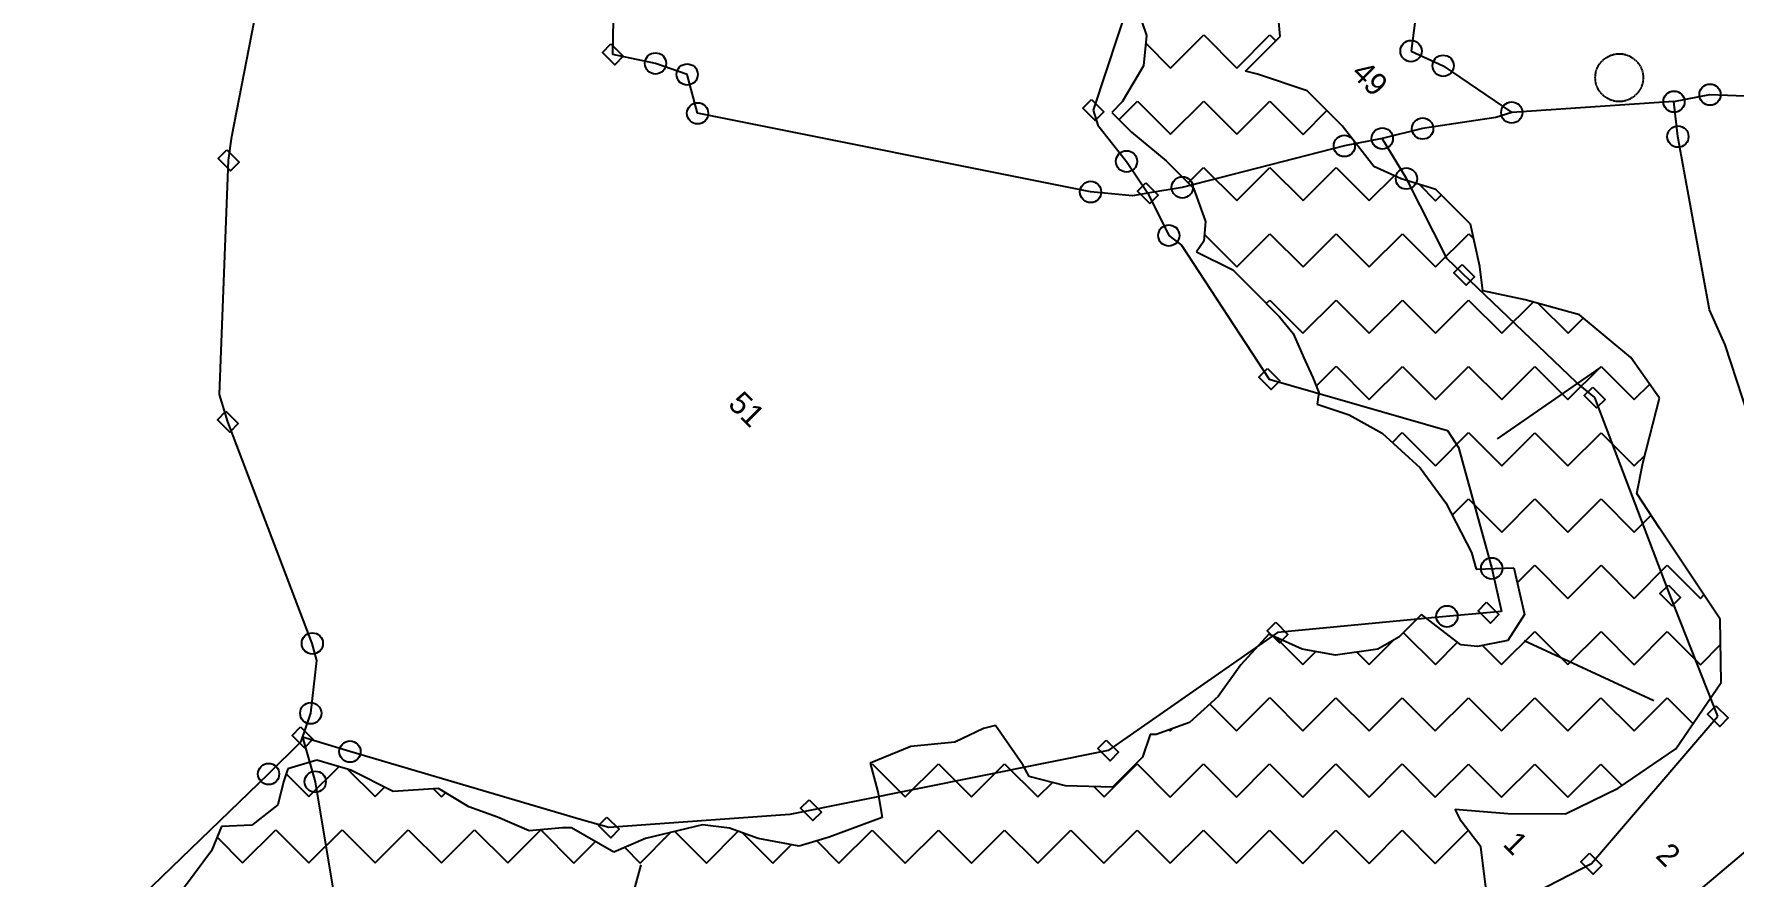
# Model space of a CAD drawing. Header units: metres. Extents: x 344416 to 346002, y 1760973 to 1763559.
# Drawn here: x 344686 to 345371, y 1762390 to 1762729 of the extents above; entities that cross this region are included whole.
import ezdxf

# ---------------------------------------------------------------- set-up
doc = ezdxf.new("R2010")
doc.units = ezdxf.units.M
doc.header["$MEASUREMENT"] = 0
doc.linetypes.add('ACAD_ISO02W100', pattern=[15, 12, -3])
for name, color, linetype in [('POLY_HATCH', 12, 'Continuous'), ('POLY_PARCEL', 6, 'Continuous'), ('SYM_ARROW', 1, 'Continuous'), ('TEXT_PARCEL', 7, 'Continuous'), ('V_BOUND_LINE', 7, 'Continuous')]:
    doc.layers.add(name, color=color, linetype=linetype)
doc.styles.add('TEXT_MAP', font='')
doc.styles.get('TEXT_MAP').set_extended_font_data('Kruti Dev 050')

msp = doc.modelspace()

# ---------------------------------------------------------------- linework, layer by layer
for points in [[(344918.63, 1762725.11), (344923.58, 1762720.15), (344920.15, 1762716.72), (344915.2, 1762721.68)], [(345112.28, 1762702.67), (345117.23, 1762697.71), (345113.8, 1762694.29), (345108.85, 1762699.24)], [(344763.79, 1762682.42), (344768.74, 1762677.46), (344765.31, 1762674.04), (344760.36, 1762678.99)], [(345134.25, 1762669.15), (345139.21, 1762664.19), (345135.78, 1762660.77), (345130.82, 1762665.72)], [(345261.77, 1762636.23), (345266.73, 1762631.28), (345263.3, 1762627.85), (345258.34, 1762632.81)], [(345183.23, 1762594.27), (345188.18, 1762589.32), (345184.75, 1762585.89), (345179.8, 1762590.85)], [(345314.37, 1762586.82), (345319.32, 1762581.87), (345315.89, 1762578.44), (345310.94, 1762583.4)], [(344763.49, 1762577.08), (344768.45, 1762572.13), (344765.02, 1762568.7), (344760.06, 1762573.66)], [(345344.82, 1762507.05), (345349.78, 1762502.09), (345346.35, 1762498.66), (345341.39, 1762503.62)], [(345271.56, 1762500.14), (345276.52, 1762495.18), (345273.09, 1762491.76), (345268.14, 1762496.71)], [(345186.56, 1762492.1), (345191.51, 1762487.14), (345188.08, 1762483.72), (345183.13, 1762488.67)], [(345364, 1762458.44), (345368.95, 1762453.49), (345365.52, 1762450.06), (345360.57, 1762455.02)], [(344793.56, 1762449.92), (344798.51, 1762444.96), (344795.08, 1762441.53), (344790.13, 1762446.49)], [(345118.27, 1762444.62), (345123.23, 1762439.66), (345119.8, 1762436.23), (345114.84, 1762441.19)], [(344998.52, 1762420.52), (345003.48, 1762415.56), (345000.05, 1762412.14), (344995.09, 1762417.1)], [(344917.03, 1762413.59), (344921.98, 1762408.64), (344918.55, 1762405.21), (344913.6, 1762410.17)], [(345313.04, 1762399.01), (345317.99, 1762394.05), (345314.56, 1762390.62), (345309.61, 1762395.58)]]:
    msp.add_lwpolyline(points, close=True)
for centre in [(345241.12, 1762722.24), (344936.6, 1762717.25), (345254.06, 1762716.3), (344949.37, 1762712.8), (345347.09, 1762701.85), (345361.6, 1762704.67), (344953.55, 1762697.15), (345281.72, 1762697.48), (345245.78, 1762691.01), (345348.66, 1762687.77), (345214.23, 1762684.01), (345229.53, 1762687.01), (345126.44, 1762677.77), (345148.91, 1762667.29), (345239.26, 1762670.86), (345111.95, 1762665.46), (345143.49, 1762647.92), (345273.62, 1762513.77), (345255.57, 1762494.44), (344798.28, 1762483.52), (344797.66, 1762455.39), (344813.44, 1762439.94), (344780.64, 1762430.93), (344799.45, 1762427.78)]:
    msp.add_circle(centre, 4.29)
at = {"linetype": 'ACAD_ISO02W100', "ltscale": 0.03}
msp.add_ellipse((345325.02, 1762711.52), major_axis=(0, 9.64), ratio=1, start_param=3.926991, end_param=10.210176, dxfattribs=at)
at = {"layer": 'POLY_HATCH'}
for p, q in [((345188.34, 1762728.11), (345187.12, 1762741.52)), ((345132.66, 1762734), (345134.49, 1762728.52)), ((345134.49, 1762728.52), (345133.27, 1762716.33)), ((345174.33, 1762714.11), (345188.34, 1762728.11)), ((345133.27, 1762716.33), (345124.75, 1762701.72)), ((345179.21, 1762712.89), (345174.33, 1762714.11)), ((345199.31, 1762706.17), (345179.21, 1762712.89)), ((345213.33, 1762692.14), (345199.31, 1762706.17)), ((345124.75, 1762701.72), (345120.48, 1762697.46)), ((345120.48, 1762697.46), (345128.4, 1762689.53)), ((345226.12, 1762675.68), (345213.33, 1762692.14)), ((345128.4, 1762689.53), (345142.42, 1762677.94)), ((345142.42, 1762677.94), (345153.39, 1762666.97)), ((345237.09, 1762670.79), (345226.12, 1762675.68)), ((345153.39, 1762666.97), (345158.26, 1762653.56)), ((345251.1, 1762666.51), (345237.09, 1762670.79)), ((345265.12, 1762652.49), (345251.1, 1762666.51)), ((345158.26, 1762653.56), (345157.65, 1762645.64)), ((345268.78, 1762635.43), (345265.12, 1762652.49)), ((345157.65, 1762645.64), (345154.61, 1762641.38)), ((345154.61, 1762641.38), (345169.23, 1762634.05)), ((345169.23, 1762634.05), (345177.15, 1762626.12)), ((345270, 1762625.68), (345268.78, 1762635.43)), ((345177.15, 1762626.12), (345188.12, 1762615.15)), ((345287.06, 1762622), (345270, 1762625.68)), ((345308.99, 1762615.89), (345287.06, 1762622)), ((345188.12, 1762615.15), (345193.61, 1762608.44)), ((345329.71, 1762598.81), (345308.99, 1762615.89)), ((345193.61, 1762608.44), (345198.48, 1762597.47)), ((345198.48, 1762597.47), (345201.53, 1762590.76)), ((345341.28, 1762582.35), (345329.71, 1762598.81)), ((345201.53, 1762590.76), (345203.97, 1762584.67)), ((345203.97, 1762584.67), (345203.32, 1762579.9)), ((345334.59, 1762556.16), (345341.28, 1762582.35)), ((345203.32, 1762579.9), (345216.11, 1762575.62)), ((345216.11, 1762575.62), (345229.52, 1762568.3)), ((345229.52, 1762568.3), (345244.75, 1762554.27)), ((345332.15, 1762543.98), (345334.59, 1762556.16)), ((345244.75, 1762554.27), (345255.11, 1762540.25)), ((345341.29, 1762529.95), (345332.15, 1762543.98)), ((345255.11, 1762540.25), (345265.47, 1762520.13)), ((345365.67, 1762493.38), (345341.29, 1762529.95)), ((345265.47, 1762520.13), (345267.3, 1762513.43)), ((345267.3, 1762513.43), (345282.53, 1762514.02)), ((345282.53, 1762514.02), (345286.8, 1762495.13)), ((345244.15, 1762493.96), (345236.24, 1762486.05)), ((345245.37, 1762495.18), (345244.15, 1762493.96)), ((345261.21, 1762482.98), (345245.37, 1762495.18)), ((345286.8, 1762495.13), (345280.1, 1762484.78)), ((345366.04, 1762467.86), (345365.67, 1762493.38)), ((345183.84, 1762487.32), (345172.53, 1762474.87)), ((345197.25, 1762481.22), (345183.84, 1762487.32)), ((345210.65, 1762478.77), (345197.25, 1762481.22)), ((345227.71, 1762481.18), (345210.65, 1762478.77)), ((345236.24, 1762486.05), (345227.71, 1762481.18)), ((345267.92, 1762482.36), (345261.21, 1762482.98)), ((345280.1, 1762484.78), (345267.92, 1762482.36)), ((345172.53, 1762474.87), (345163.4, 1762462.09)), ((345347.77, 1762441.07), (345366.04, 1762467.86)), ((345163.4, 1762462.09), (345151.83, 1762451.74)), ((345068.8, 1762449.26), (345057.22, 1762443.79)), ((345073.67, 1762450.47), (345068.8, 1762449.26)), ((345084.64, 1762434.62), (345073.67, 1762450.47)), ((345135.99, 1762446.89), (345132.94, 1762437.75)), ((345138.42, 1762446.89), (345135.99, 1762446.89)), ((345151.83, 1762451.74), (345138.42, 1762446.89)), ((345039.55, 1762441.98), (345023.11, 1762435.3)), ((345057.22, 1762443.79), (345039.55, 1762441.98)), ((345324.62, 1762425.26), (345347.77, 1762441.07)), ((344788.42, 1762433.04), (344786.68, 1762427.8)), ((344800.06, 1762436.51), (344788.42, 1762433.04)), ((344813.79, 1762432.42), (344800.06, 1762436.51)), ((344830.85, 1762423.87), (344813.79, 1762432.42)), ((345023.11, 1762435.3), (345026.16, 1762423.72)), ((345087.25, 1762429.88), (345084.64, 1762434.62)), ((345132.94, 1762437.75), (345120.76, 1762425.58)), ((344786.68, 1762427.8), (344784.35, 1762418.49)), ((344849.12, 1762425.07), (344830.85, 1762423.87)), ((344861.31, 1762417.75), (344849.12, 1762425.07)), ((345101.88, 1762426.21), (345087.25, 1762429.88)), ((345120.76, 1762425.58), (345101.88, 1762426.21)), ((345303.3, 1762414.92), (345324.62, 1762425.26)), ((344784.35, 1762418.49), (344773.88, 1762410.36)), ((344872.88, 1762413.47), (344861.31, 1762417.75)), ((345026.16, 1762423.72), (345027.99, 1762413.36)), ((344885.68, 1762407.97), (344872.88, 1762413.47)), ((345027.99, 1762413.36), (345006.66, 1762405.46)), ((345261.27, 1762411.92), (345258.83, 1762416.8)), ((345258.83, 1762416.8), (345280.15, 1762414.95)), ((345269.19, 1762401.56), (345261.27, 1762411.92)), ((345280.15, 1762414.95), (345303.3, 1762414.92)), ((344761.66, 1762409.79), (344757.59, 1762399.91)), ((344773.88, 1762410.36), (344761.66, 1762409.79)), ((344899.08, 1762409.18), (344885.68, 1762407.97)), ((344902.74, 1762409.17), (344899.08, 1762409.18)), ((344919.8, 1762399.41), (344902.74, 1762409.17)), ((344932.59, 1762404.88), (344919.8, 1762399.41)), ((344955.49, 1762410.39), (344932.59, 1762404.88)), ((344966.46, 1762409.16), (344955.49, 1762410.39)), ((344978.03, 1762404.88), (344966.46, 1762409.16)), ((344994.48, 1762401.82), (344978.03, 1762404.88)), ((345006.66, 1762405.46), (344994.48, 1762401.82)), ((344757.59, 1762399.91), (344750.61, 1762390.6)), ((345271.63, 1762382.06), (345269.19, 1762401.56)), ((344750.61, 1762390.6), (344740.72, 1762377.23))]:
    msp.add_line(p, q, dxfattribs=at)
at = {"layer": 'POLY_HATCH', "linetype": 'Continuous'}
for p, q in [((345144.2, 1762715.4), (345157.56, 1762728.75)), ((345157.56, 1762728.75), (345170.9, 1762715.39)), ((345170.9, 1762715.39), (345184.26, 1762728.74)), ((345184.26, 1762728.74), (345186.61, 1762726.38)), ((345134.18, 1762725.43), (345144.2, 1762715.4)), ((345123.36, 1762694.58), (345130.84, 1762702.05)), ((345130.84, 1762702.05), (345144.19, 1762688.7)), ((345144.19, 1762688.7), (345157.54, 1762702.04)), ((345157.54, 1762702.04), (345170.89, 1762688.69)), ((345170.89, 1762688.69), (345184.25, 1762702.03)), ((345184.25, 1762702.03), (345197.59, 1762688.67)), ((345197.59, 1762688.67), (345207.2, 1762698.27)), ((345151.27, 1762669.08), (345157.53, 1762675.34)), ((345157.53, 1762675.34), (345170.88, 1762661.98)), ((345170.88, 1762661.98), (345184.24, 1762675.33)), ((345184.24, 1762675.33), (345197.58, 1762661.97)), ((345197.58, 1762661.97), (345210.94, 1762675.32)), ((345210.94, 1762675.32), (345224.29, 1762661.96)), ((345224.29, 1762661.96), (345234.35, 1762672.01)), ((345244.38, 1762668.57), (345250.99, 1762661.95)), ((345250.99, 1762661.95), (345253.33, 1762664.28)), ((345157.86, 1762648.3), (345170.87, 1762635.28)), ((345170.87, 1762635.28), (345184.23, 1762648.62)), ((345184.23, 1762648.62), (345197.57, 1762635.27)), ((345197.57, 1762635.27), (345210.93, 1762648.61)), ((345210.93, 1762648.61), (345224.28, 1762635.25)), ((345224.28, 1762635.25), (345237.63, 1762648.6)), ((345237.63, 1762648.6), (345250.98, 1762635.24)), ((345250.98, 1762635.24), (345264.34, 1762648.59)), ((345264.34, 1762648.59), (345266.4, 1762646.53)), ((345182.78, 1762620.49), (345184.21, 1762621.92)), ((345184.21, 1762621.92), (345197.56, 1762608.56)), ((345197.56, 1762608.56), (345210.92, 1762621.91)), ((345210.92, 1762621.91), (345224.27, 1762608.55)), ((345224.27, 1762608.55), (345237.62, 1762621.9)), ((345237.62, 1762621.9), (345250.97, 1762608.54)), ((345250.97, 1762608.54), (345264.33, 1762621.88)), ((345264.33, 1762621.88), (345277.67, 1762608.53)), ((345277.67, 1762608.53), (345290.27, 1762621.11)), ((345292.39, 1762620.52), (345304.38, 1762608.51)), ((345304.38, 1762608.51), (345310.51, 1762614.64)), ((345202.94, 1762587.24), (345210.91, 1762595.2)), ((345210.91, 1762595.2), (345224.25, 1762581.84)), ((345224.25, 1762581.84), (345237.61, 1762595.19)), ((345237.61, 1762595.19), (345250.96, 1762581.83)), ((345250.96, 1762581.83), (345264.32, 1762595.18)), ((345264.32, 1762595.18), (345277.66, 1762581.82)), ((345277.66, 1762581.82), (345291.02, 1762595.17)), ((345291.02, 1762595.17), (345304.37, 1762581.81)), ((345304.37, 1762581.81), (345317.73, 1762595.16)), ((345317.73, 1762595.16), (345331.07, 1762581.8)), ((345331.07, 1762581.8), (345337.3, 1762588.02)), ((345233.63, 1762564.52), (345237.6, 1762568.49)), ((345237.6, 1762568.49), (345250.95, 1762555.13)), ((345250.95, 1762555.13), (345264.3, 1762568.48)), ((345264.3, 1762568.48), (345277.65, 1762555.12)), ((345277.65, 1762555.12), (345291.01, 1762568.46)), ((345291.01, 1762568.46), (345304.36, 1762555.11)), ((345304.36, 1762555.11), (345317.71, 1762568.45)), ((345317.71, 1762568.45), (345331.06, 1762555.09)), ((345331.06, 1762555.09), (345335.43, 1762559.46)), ((345257.71, 1762535.2), (345264.29, 1762541.77)), ((345264.29, 1762541.77), (345277.64, 1762528.41)), ((345277.64, 1762528.41), (345291, 1762541.76)), ((345291, 1762541.76), (345304.34, 1762528.4)), ((345304.34, 1762528.4), (345317.7, 1762541.75)), ((345317.7, 1762541.75), (345331.05, 1762528.39)), ((345331.05, 1762528.39), (345337.87, 1762535.21)), ((345283.9, 1762507.97), (345290.99, 1762515.06)), ((345290.99, 1762515.06), (345304.33, 1762501.7)), ((345304.33, 1762501.7), (345317.69, 1762515.04)), ((345317.69, 1762515.04), (345331.04, 1762501.69)), ((345331.04, 1762501.69), (345344.4, 1762515.03)), ((345344.4, 1762515.03), (345357.74, 1762501.67)), ((345357.74, 1762501.67), (345359.18, 1762503.11)), ((345186.39, 1762486.16), (345197.5, 1762475.04)), ((345238.06, 1762487.87), (345250.91, 1762475.02)), ((345277.62, 1762475), (345290.97, 1762488.35)), ((345290.97, 1762488.35), (345304.32, 1762474.99)), ((345304.32, 1762474.99), (345317.68, 1762488.34)), ((345317.68, 1762488.34), (345331.03, 1762474.98)), ((345331.03, 1762474.98), (345344.38, 1762488.33)), ((345344.38, 1762488.33), (345357.73, 1762474.97)), ((345197.5, 1762475.04), (345202.69, 1762480.22)), ((345219.25, 1762479.99), (345224.21, 1762475.03)), ((345224.21, 1762475.03), (345233.91, 1762484.72)), ((345250.91, 1762475.02), (345259.9, 1762483.99)), ((345269.88, 1762482.75), (345277.62, 1762475)), ((345357.73, 1762474.97), (345365.82, 1762483.05)), ((345160.05, 1762459.09), (345170.79, 1762448.35)), ((345170.79, 1762448.35), (345184.15, 1762461.69)), ((345184.15, 1762461.69), (345197.49, 1762448.33)), ((345197.49, 1762448.33), (345210.85, 1762461.68)), ((345210.85, 1762461.68), (345224.2, 1762448.32)), ((345224.2, 1762448.32), (345237.55, 1762461.67)), ((345237.55, 1762461.67), (345250.9, 1762448.31)), ((345250.9, 1762448.31), (345264.26, 1762461.66)), ((345264.26, 1762461.66), (345277.61, 1762448.3)), ((345277.61, 1762448.3), (345290.96, 1762461.65)), ((345290.96, 1762461.65), (345304.31, 1762448.29)), ((345304.31, 1762448.29), (345317.67, 1762461.63)), ((345317.67, 1762461.63), (345331.01, 1762448.28)), ((345331.01, 1762448.28), (345344.37, 1762461.62)), ((345344.37, 1762461.62), (345354.72, 1762451.26)), ((345143.66, 1762448.78), (345144.08, 1762448.36)), ((345144.08, 1762448.36), (345145, 1762449.27)), ((344796.91, 1762421.8), (344808.98, 1762433.85)), ((344812.66, 1762432.75), (344823.62, 1762421.79)), ((345023.32, 1762434.47), (345023.91, 1762435.06)), ((345023.91, 1762435.06), (345037.25, 1762421.7)), ((345037.25, 1762421.7), (345050.61, 1762435.04)), ((345050.61, 1762435.04), (345063.96, 1762421.69)), ((345063.96, 1762421.69), (345077.32, 1762435.03)), ((345077.32, 1762435.03), (345090.66, 1762421.67)), ((345117.37, 1762421.66), (345130.73, 1762435.01)), ((345130.73, 1762435.01), (345144.07, 1762421.65)), ((345144.07, 1762421.65), (345157.43, 1762435)), ((345157.43, 1762435), (345170.78, 1762421.64)), ((345170.78, 1762421.64), (345184.13, 1762434.99)), ((345184.13, 1762434.99), (345197.48, 1762421.63)), ((345197.48, 1762421.63), (345210.84, 1762434.98)), ((345210.84, 1762434.98), (345224.19, 1762421.62)), ((345224.19, 1762421.62), (345237.54, 1762434.96)), ((345237.54, 1762434.96), (345250.89, 1762421.61)), ((345250.89, 1762421.61), (345264.25, 1762434.95)), ((345264.25, 1762434.95), (345277.59, 1762421.6)), ((345277.59, 1762421.6), (345290.95, 1762434.94)), ((345290.95, 1762434.94), (345304.3, 1762421.58)), ((345304.3, 1762421.58), (345317.66, 1762434.93)), ((345317.66, 1762434.93), (345326.23, 1762426.35)), ((344787.74, 1762430.98), (344796.91, 1762421.8)), ((344823.62, 1762421.79), (344827.42, 1762425.59)), ((344847.16, 1762424.94), (344850.32, 1762421.78)), ((345090.66, 1762421.67), (345096.54, 1762427.55)), ((345113.2, 1762425.83), (345117.37, 1762421.66)), ((344850.32, 1762421.78), (344851.93, 1762423.38)), ((344759.87, 1762405.44), (344770.2, 1762395.11)), ((344770.2, 1762395.11), (344783.56, 1762408.45)), ((344783.56, 1762408.45), (344796.9, 1762395.1)), ((344796.9, 1762395.1), (344810.26, 1762408.44)), ((344810.26, 1762408.44), (344823.61, 1762395.08)), ((344823.61, 1762395.08), (344836.96, 1762408.43)), ((344836.96, 1762408.43), (344850.31, 1762395.07)), ((344850.31, 1762395.07), (344863.67, 1762408.42)), ((344863.67, 1762408.42), (344877.02, 1762395.06)), ((344877.02, 1762395.06), (344890.36, 1762408.39)), ((344890.39, 1762408.4), (344903.72, 1762395.05)), ((344930.42, 1762395.04), (344942.71, 1762407.31)), ((344944.44, 1762407.73), (344957.13, 1762395.03)), ((344957.13, 1762395.03), (344969.97, 1762407.86)), ((344971.6, 1762407.26), (344983.83, 1762395.02)), ((345001.6, 1762403.95), (345010.54, 1762395)), ((345010.54, 1762395), (345023.9, 1762408.35)), ((345023.9, 1762408.35), (345037.24, 1762394.99)), ((345037.24, 1762394.99), (345050.6, 1762408.34)), ((345050.6, 1762408.34), (345063.95, 1762394.98)), ((345063.95, 1762394.98), (345077.3, 1762408.33)), ((345077.3, 1762408.33), (345090.65, 1762394.97)), ((345090.65, 1762394.97), (345104.01, 1762408.32)), ((345104.01, 1762408.32), (345117.36, 1762394.96)), ((345117.36, 1762394.96), (345130.71, 1762408.31)), ((345130.71, 1762408.31), (345144.06, 1762394.95)), ((345144.06, 1762394.95), (345157.42, 1762408.29)), ((345157.42, 1762408.29), (345170.76, 1762394.94)), ((345170.76, 1762394.94), (345184.12, 1762408.28)), ((345184.12, 1762408.28), (345197.47, 1762394.92)), ((345197.47, 1762394.92), (345210.83, 1762408.27)), ((345210.83, 1762408.27), (345224.17, 1762394.91)), ((345224.17, 1762394.91), (345237.53, 1762408.26)), ((345237.53, 1762408.26), (345250.88, 1762394.9)), ((345250.88, 1762394.9), (345264.15, 1762408.16)), ((344903.72, 1762395.05), (344912.35, 1762403.67)), ((344924.19, 1762401.28), (344930.42, 1762395.04)), ((344983.83, 1762395.02), (344991.25, 1762402.42))]:
    msp.add_line(p, q, dxfattribs=at)
at = {"layer": 'POLY_PARCEL'}
for p, q in [((345153.19, 1762820.18), (345113.04, 1762698.48)), ((344919.39, 1762720.91), (344919.65, 1762734.73)), ((345242.74, 1762734.63), (345241.12, 1762722.24)), ((344936.6, 1762717.25), (344919.39, 1762720.91)), ((345241.12, 1762722.24), (345254.06, 1762716.3)), ((344949.37, 1762712.8), (344936.6, 1762717.25)), ((344953.55, 1762697.15), (344949.37, 1762712.8)), ((345254.06, 1762716.3), (345281.72, 1762697.48)), ((345113.04, 1762698.48), (345114.87, 1762692.39)), ((345347.09, 1762701.85), (345281.72, 1762697.48)), ((345347.09, 1762701.85), (345361.6, 1762704.67)), ((345348.66, 1762687.77), (345347.09, 1762701.85)), ((345361.6, 1762704.67), (345405.95, 1762703.05)), ((345111.95, 1762665.46), (344953.55, 1762697.15)), ((345114.87, 1762692.39), (345126.44, 1762677.77)), ((345275.23, 1762695.41), (345245.78, 1762691.01)), ((345281.72, 1762697.48), (345275.23, 1762695.41)), ((345229.53, 1762687.01), (345214.23, 1762684.01)), ((345245.78, 1762691.01), (345229.53, 1762687.01)), ((345239.26, 1762670.86), (345229.53, 1762687.01)), ((345361.43, 1762617.98), (345348.66, 1762687.77)), ((345214.23, 1762684.01), (345148.91, 1762667.29)), ((345126.44, 1762677.77), (345135.02, 1762664.96)), ((345128.83, 1762663.92), (345111.95, 1762665.46)), ((345135.02, 1762664.96), (345128.83, 1762663.92)), ((345148.91, 1762667.29), (345135.02, 1762664.96)), ((345135.02, 1762664.96), (345143.49, 1762647.92)), ((345255.7, 1762638.58), (345239.26, 1762670.86)), ((345143.49, 1762647.92), (345148.66, 1762643.96)), ((345148.66, 1762643.96), (345183.99, 1762590.08)), ((345307.83, 1762588.73), (345255.7, 1762638.58)), ((345367.69, 1762603.89), (345361.43, 1762617.98)), ((345399.26, 1762507.01), (345367.69, 1762603.89)), ((345183.99, 1762590.08), (345255.82, 1762569.31)), ((345315.13, 1762582.63), (345307.83, 1762588.73)), ((345345.58, 1762502.86), (345315.13, 1762582.63)), ((345255.82, 1762569.31), (345260.22, 1762562.49)), ((345260.22, 1762562.49), (345273.62, 1762513.77)), ((345273.62, 1762513.77), (345277.58, 1762496.42)), ((345364.76, 1762454.25), (345345.58, 1762502.86)), ((345250.8, 1762494.01), (345187.32, 1762487.91)), ((345277.58, 1762496.42), (345250.8, 1762494.01)), ((345187.32, 1762487.91), (345119.03, 1762440.42)), ((345313.8, 1762394.81), (345364.76, 1762454.25)), ((344813.44, 1762439.94), (344794.32, 1762445.72)), ((344794.32, 1762445.72), (344799.45, 1762427.78)), ((344906.83, 1762412.46), (344813.44, 1762439.94)), ((345119.03, 1762440.42), (344990.73, 1762414.61)), ((345295.92, 1762332.38), (345414.84, 1762432.49)), ((344799.45, 1762427.78), (344811.64, 1762354.72)), ((344917.79, 1762409.4), (344906.83, 1762412.46)), ((344990.73, 1762414.61), (344917.79, 1762409.4)), ((345267.33, 1762370.95), (345313.8, 1762394.81))]:
    msp.add_line(p, q, dxfattribs=at)
at = {"layer": 'SYM_ARROW'}
for points in [[(345317.27, 1762594.62), (345275.81, 1762565.95)], [(345339.03, 1762460.34), (345286.69, 1762484.64)], [(344915.46, 1762338.16), (344930.77, 1762394.31)]]:
    msp.add_lwpolyline(points, dxfattribs=at)
for points in [[(345317.26, 1762594.64), (345317.42, 1762594.72), (345317.29, 1762594.59)], [(345339.04, 1762460.37), (345339.19, 1762460.26), (345339.01, 1762460.31)]]:
    msp.add_solid(points, dxfattribs=at)
at = {"layer": 'V_BOUND_LINE'}
for p, q in [((344765.9, 1762687.78), (344785.05, 1762787)), ((344764.55, 1762678.23), (344765.9, 1762687.78)), ((344760.82, 1762583.84), (344764.55, 1762678.23)), ((344764.26, 1762572.89), (344760.82, 1762583.84)), ((344798.28, 1762483.52), (344764.26, 1762572.89)), ((344800.15, 1762476.65), (344798.28, 1762483.52)), ((344797.66, 1762455.39), (344800.15, 1762476.65)), ((344793.73, 1762444.01), (344797.66, 1762455.39)), ((344780.64, 1762430.93), (344793.73, 1762444.01)), ((344686.1, 1762339.98), (344780.64, 1762430.93))]:
    msp.add_line(p, q, dxfattribs=at)

# ---------------------------------------------------------------- texts
at = {"layer": 'TEXT_PARCEL', "style": 'TEXT_MAP'}
for s, height, p in [('49', 9.064, (345216.63, 1762712.87)), ('51', 9.064, (344965.4, 1762579.51)), ('1', 9.06, (345277.76, 1762402.3)), ('2', 9.06, (345339.27, 1762397.63))]:
    msp.add_text(s, height=height, rotation=314.97552, dxfattribs=at).set_placement(p)

doc.saveas('drawing.dxf')
